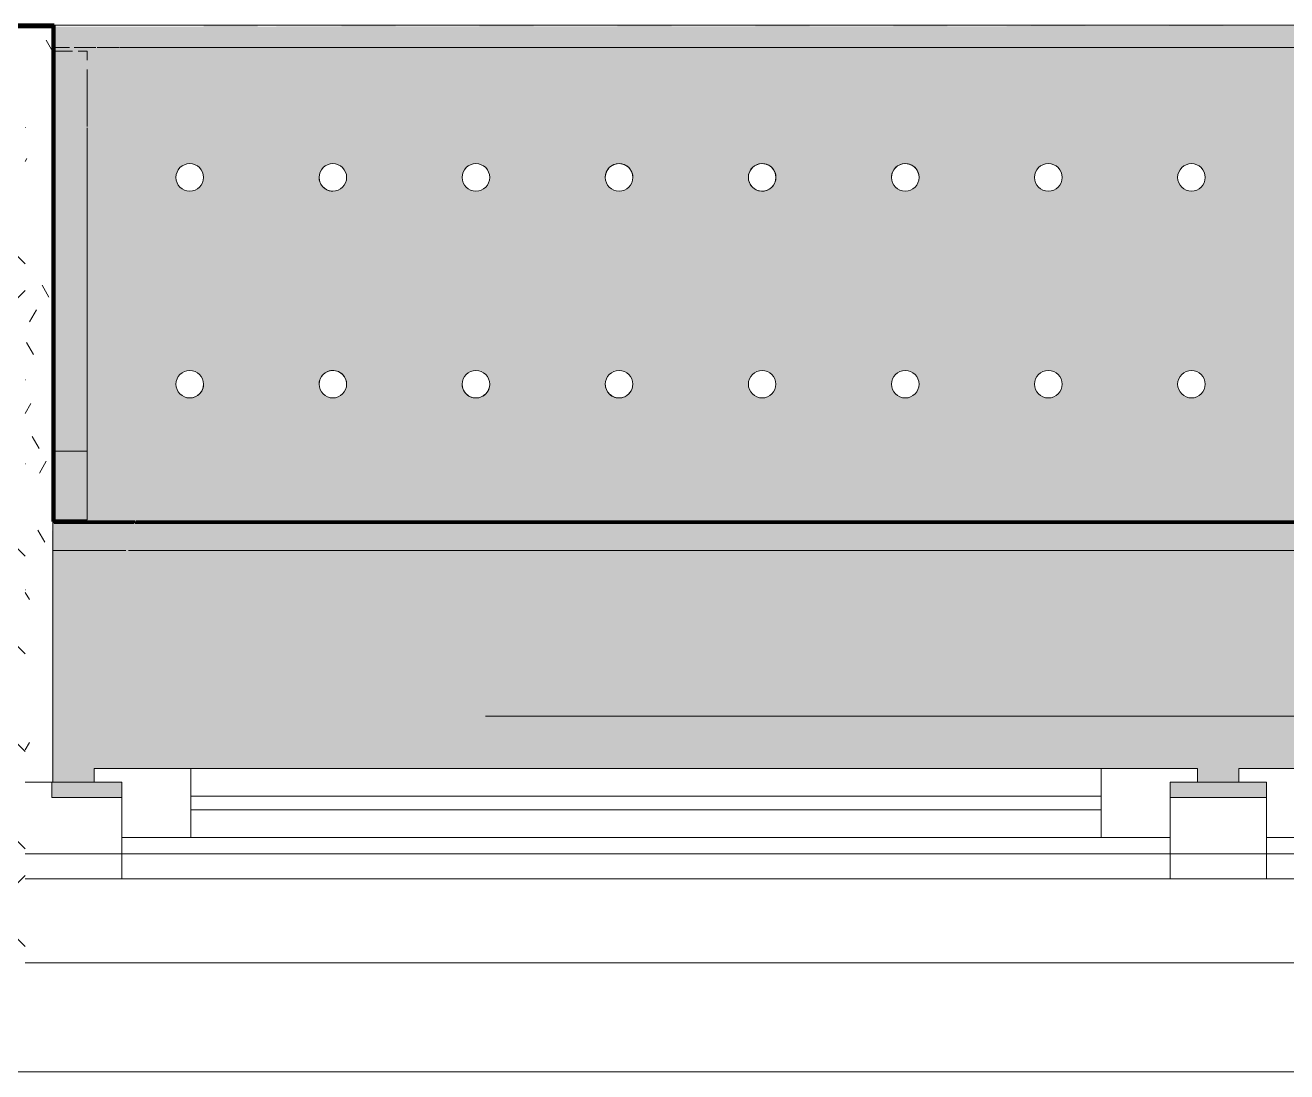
# Model space of a CAD drawing. Header units: millimetres. Extents: x 35144 to 233944, y -8553 to 29000.
# Drawn here: x 57160 to 58075, y -258 to 501 of the extents above; entities that cross this region are included whole.
import ezdxf

# ---------------------------------------------------------------- set-up
doc = ezdxf.new("R2010")
doc.units = ezdxf.units.MM
doc.linetypes.add('Осевая', pattern=[3175, 635, -476.25, 1587.5, -476.25])
for name, color, linetype, lineweight in [('A-GLAZ', 7, 'Continuous', 9), ('A-GLAZ-1', 7, 'Continuous', 13), ('A-WALL', 7, 'Continuous', 9), ('I-WALL', 7, 'Continuous', 9), ('Оси-2', 7, 'Осевая', 9)]:
    doc.layers.add(name, color=color, linetype=linetype, lineweight=lineweight)
for name, color, linetype, lineweight, true_color in [('A-WALL-1', 7, 'Continuous', 9, 0xc0c0c0), ('I-WALL-13', 7, 'Continuous', 53, 0xeaa7bf), ('I-WALL-6', 7, 'Continuous', 9, 0xc0c0c0), ('I-WALL-7', 7, 'Continuous', 9, 0xcbc7bf), ('I-WALL-8', 7, 'Continuous', 80, 0xff80c0), ('S-WALL-ANLY', 7, 'Continuous', 13, 0x008040), ('Знаки-1', 9, 'Continuous', 9, 0x808080), ('Знаки-2', 7, 'Continuous', 9, 0xc1bbaf), ('Знаки-4', 7, 'Continuous', 9, 0xaba79f), ('Знаки-5', 7, 'Continuous', 9, 0xd5cdbe), ('Знаки-6', 7, 'Continuous', 9, 0xd1cabb), ('Знаки-7', 7, 'Continuous', 9, 0xccc5b7), ('Знаки-8', 7, 'Continuous', 9, 0xd4ccbd)]:
    doc.layers.add(name, color=color, linetype=linetype, lineweight=lineweight, true_color=true_color)
doc.layers.add('Знаки-3', color=7, linetype='Continuous', lineweight=9, transparency=0.5)
pattern_1 = [(0, (0, 0), (121.92, 30.48), [10.058, -81.382, 10.058, -81.382, -487.68]), (0, (0, 0), (121.92, 30.48), [-182.88, 10.058, -172.822, 10.058, -81.382, -213.36]), (0, (0, 0), (121.92, 30.48), [-457.2, 10.058, -50.902, 10.058, -142.342]), (120, (45.72, 15.24), (-87.356454, 90.345817), [10.058, -81.382, 10.058, -81.382, -487.68]), (120, (45.72, 15.24), (-87.356454, 90.345817), [-182.88, 10.058, -172.822, 10.058, -81.382, -213.36]), (120, (45.72, 15.24), (-87.356454, 90.345817), [-457.2, 10.058, -50.902, 10.058, -142.342]), (240, (60.96, 76.2), (-34.563546, -120.825817), [10.058, -81.382, 10.058, -81.382, -487.68]), (240, (60.96, 76.2), (-34.563546, -120.825817), [-182.88, 10.058, -172.822, 10.058, -81.382, -213.36]), (240, (60.96, 76.2), (-34.563546, -120.825817), [-457.2, 10.058, -50.902, 10.058, -142.342])]

# ---------------------------------------------------------------- blocks, each defined once
blk = doc.blocks.new('120_Окно_СКБ_2Ст - 120_Окно_СКБ_2Ст 2100х2500 _мал створка справа_-V16-План отделки стен 1 этажа в осях 17-23')
at = {"layer": 'A-GLAZ'}
for p, q in [((1050, -57), (-1050, -57)), ((270, -107), (930, -107)), ((930, -117), (270, -117)), ((170, -127), (200, -127)), ((1000, -127), (1015.11, -127)), ((1015.22, -127), (1018.96, -127)), ((1019.16, -127), (1022.9, -127)), ((1023.09, -127), (1026.83, -127)), ((1027.42, -127), (1030, -127))]:
    blk.add_line(p, q, dxfattribs=at)
at = {"layer": 'A-GLAZ-1'}
for p, q in [((150, -127), (150, -57)), ((150, -57), (220, -57)), ((220, -57), (220, -127)), ((980, -127), (980, -57)), ((980, -57), (1050, -57)), ((150, -87), (-980, -87)), ((150, -127), (150, -87)), ((980, -87), (220, -87)), ((220, -87), (220, -127)), ((270, -137), (270, -87)), ((930, -137), (930, -87)), ((980, -127), (980, -87)), ((220, -127), (150, -127)), ((170, -127), (150, -127)), ((170, -137), (170, -127)), ((220, -127), (200, -127)), ((200, -127), (200, -137)), ((1050, -127), (980, -127)), ((1000, -127), (980, -127)), ((1000, -137), (1000, -127)), ((-1000, -137), (170, -137)), ((170, -137), (-1000, -137)), ((200, -137), (1000, -137)), ((1000, -137), (200, -137))]:
    blk.add_line(p, q, dxfattribs=at)
blk = doc.blocks.new('Зашивка радиатора_ с перфорацией М5 - Зашивка радиатора_ с перфорацией М5-V60-План отделки стен 1 этажа в осях 17-23')
at = {"layer": 'Знаки-3'}
h = blk.add_hatch(color=256, dxfattribs=at)
h.paths.add_polyline_path([(1699.28, 380), (1699.28, 369), (1719.28, 369), (1719.28, 359), (919.28, 359), (919.28, 369), (939.28, 369), (939.28, 380), (869.28, 380), (869.28, 369), (889.28, 369), (889.28, 359), (-280.72, 359), (-280.72, 369), (-260.72, 369), (-260.72, 380), (-310, 380), (-310, -179.94), (1749.28, -179), (1750, 380), (1719.28, 380)])
h.paths.add_polyline_path([(1650, 90.35), (1655, 89.02), (1658.66, 85.35), (1660, 80.35), (1658.66, 75.35), (1655, 71.69), (1650, 70.35), (1645, 71.69), (1641.34, 75.35), (1640, 80.35), (1641.34, 85.35), (1645, 89.02), (1647.41, 90.01)])
h.paths.add_polyline_path([(1546.25, 90.35), (1551.25, 89.02), (1554.91, 85.35), (1556.25, 80.35), (1554.91, 75.35), (1551.25, 71.69), (1546.25, 70.35), (1541.25, 71.69), (1537.59, 75.35), (1536.25, 80.35), (1537.59, 85.35), (1541.25, 89.02), (1543.66, 90.01)])
h.paths.add_polyline_path([(1338.75, 90.35), (1343.75, 89.02), (1347.41, 85.35), (1348.75, 80.35), (1347.41, 75.35), (1343.75, 71.69), (1338.75, 70.35), (1333.75, 71.69), (1330.09, 75.35), (1328.75, 80.35), (1330.09, 85.35), (1333.75, 89.02), (1336.16, 90.01)])
h.paths.add_polyline_path([(923.75, 90.35), (928.75, 89.02), (932.41, 85.35), (933.75, 80.35), (932.41, 75.35), (928.75, 71.69), (923.75, 70.35), (918.75, 71.69), (915.09, 75.35), (913.75, 80.35), (915.09, 85.35), (918.75, 89.02), (921.16, 90.01)])
h.paths.add_polyline_path([(1027.5, 90.35), (1032.5, 89.02), (1036.16, 85.35), (1037.5, 80.35), (1036.16, 75.35), (1032.5, 71.69), (1027.5, 70.35), (1022.5, 71.69), (1018.84, 75.35), (1017.5, 80.35), (1018.84, 85.35), (1022.5, 89.02), (1024.91, 90.01)])
h.paths.add_polyline_path([(1442.5, 90.35), (1447.5, 89.02), (1451.16, 85.35), (1452.5, 80.35), (1451.16, 75.35), (1447.5, 71.69), (1442.5, 70.35), (1437.5, 71.69), (1433.84, 75.35), (1432.5, 80.35), (1433.84, 85.35), (1437.5, 89.02), (1439.91, 90.01)])
h.paths.add_polyline_path([(405, 90.35), (410, 89.02), (413.66, 85.35), (415, 80.35), (413.66, 75.35), (410, 71.69), (405, 70.35), (400, 71.69), (396.34, 75.35), (395, 80.35), (396.34, 85.35), (400, 89.02), (402.41, 90.01)])
h.paths.add_polyline_path([(301.25, 90.35), (306.25, 89.02), (309.91, 85.35), (311.25, 80.35), (309.91, 75.35), (306.25, 71.69), (301.25, 70.35), (296.25, 71.69), (292.59, 75.35), (291.25, 80.35), (292.59, 85.35), (296.25, 89.02), (298.66, 90.01)])
h.paths.add_polyline_path([(1235, 90.35), (1240, 89.02), (1243.66, 85.35), (1245, 80.35), (1243.66, 75.35), (1240, 71.69), (1235, 70.35), (1230, 71.69), (1226.34, 75.35), (1225, 80.35), (1226.34, 85.35), (1230, 89.02), (1232.41, 90.01)])
h.paths.add_polyline_path([(197.5, 90.35), (202.5, 89.02), (206.16, 85.35), (207.5, 80.35), (206.16, 75.35), (202.5, 71.69), (197.5, 70.35), (192.5, 71.69), (188.84, 75.35), (187.5, 80.35), (188.84, 85.35), (192.5, 89.02), (194.91, 90.01)])
h.paths.add_polyline_path([(1131.25, 90.35), (1136.25, 89.02), (1139.91, 85.35), (1141.25, 80.35), (1139.91, 75.35), (1136.25, 71.69), (1131.25, 70.35), (1126.25, 71.69), (1122.59, 75.35), (1121.25, 80.35), (1122.59, 85.35), (1126.25, 89.02), (1128.66, 90.01)])
h.paths.add_polyline_path([(508.75, 90.35), (513.75, 89.02), (517.41, 85.35), (518.75, 80.35), (517.41, 75.35), (513.75, 71.69), (508.75, 70.35), (503.75, 71.69), (500.09, 75.35), (498.75, 80.35), (500.09, 85.35), (503.75, 89.02), (506.16, 90.01)])
h.paths.add_polyline_path([(820, 90.35), (825, 89.02), (828.66, 85.35), (830, 80.35), (828.66, 75.35), (825, 71.69), (820, 70.35), (815, 71.69), (811.34, 75.35), (810, 80.35), (811.34, 85.35), (815, 89.02), (817.41, 90.01)])
h.paths.add_polyline_path([(612.5, 90.35), (617.5, 89.02), (621.16, 85.35), (622.5, 80.35), (621.16, 75.35), (617.5, 71.69), (612.5, 70.35), (607.5, 71.69), (603.84, 75.35), (602.5, 80.35), (603.84, 85.35), (607.5, 89.02), (609.91, 90.01)])
h.paths.add_polyline_path([(716.25, 90.35), (721.25, 89.02), (724.91, 85.35), (726.25, 80.35), (724.91, 75.35), (721.25, 71.69), (716.25, 70.35), (711.25, 71.69), (707.59, 75.35), (706.25, 80.35), (707.59, 85.35), (711.25, 89.02), (713.66, 90.01)])
h.paths.add_polyline_path([(93.75, 90.35), (98.75, 89.02), (102.41, 85.35), (103.75, 80.35), (102.41, 75.35), (98.75, 71.69), (93.75, 70.35), (88.75, 71.69), (85.09, 75.35), (83.75, 80.35), (85.09, 85.35), (88.75, 89.02), (91.16, 90.01)])
h.paths.add_polyline_path([(-217.5, 90.35), (-212.5, 89.02), (-208.84, 85.35), (-207.5, 80.35), (-208.84, 75.35), (-212.5, 71.69), (-217.5, 70.35), (-222.5, 71.69), (-226.16, 75.35), (-227.5, 80.35), (-226.16, 85.35), (-222.5, 89.02), (-220.09, 90.01)])
h.paths.add_polyline_path([(-113.75, 90.35), (-108.75, 89.02), (-105.09, 85.35), (-103.75, 80.35), (-105.09, 75.35), (-108.75, 71.69), (-113.75, 70.35), (-118.75, 71.69), (-122.41, 75.35), (-123.75, 80.35), (-122.41, 85.35), (-118.75, 89.02), (-116.34, 90.01)])
h.paths.add_polyline_path([(-10, 90.35), (-5, 89.02), (-1.34, 85.35), (0, 80.35), (-1.34, 75.35), (-5, 71.69), (-10, 70.35), (-15, 71.69), (-18.66, 75.35), (-20, 80.35), (-18.66, 85.35), (-15, 89.02), (-12.59, 90.01)])
h.paths.add_polyline_path([(1546.25, -59.65), (1551.25, -60.98), (1554.91, -64.65), (1556.25, -69.65), (1554.91, -74.65), (1551.25, -78.31), (1546.25, -79.65), (1541.25, -78.31), (1537.59, -74.65), (1536.25, -69.65), (1537.59, -64.65), (1541.25, -60.98), (1543.66, -59.99)])
h.paths.add_polyline_path([(1650, -59.65), (1655, -60.98), (1658.66, -64.65), (1660, -69.65), (1658.66, -74.65), (1655, -78.31), (1650, -79.65), (1645, -78.31), (1641.34, -74.65), (1640, -69.65), (1641.34, -64.65), (1645, -60.98), (1647.41, -59.99)])
h.paths.add_polyline_path([(1442.5, -59.65), (1447.5, -60.98), (1451.16, -64.65), (1452.5, -69.65), (1451.16, -74.65), (1447.5, -78.31), (1442.5, -79.65), (1437.5, -78.31), (1433.84, -74.65), (1432.5, -69.65), (1433.84, -64.65), (1437.5, -60.98), (1439.91, -59.99)])
h.paths.add_polyline_path([(923.75, -59.65), (928.75, -60.98), (932.41, -64.65), (933.75, -69.65), (932.41, -74.65), (928.75, -78.31), (923.75, -79.65), (918.75, -78.31), (915.09, -74.65), (913.75, -69.65), (915.09, -64.65), (918.75, -60.98), (921.16, -59.99)])
h.paths.add_polyline_path([(1235, -59.65), (1240, -60.98), (1243.66, -64.65), (1245, -69.65), (1243.66, -74.65), (1240, -78.31), (1235, -79.65), (1230, -78.31), (1226.34, -74.65), (1225, -69.65), (1226.34, -64.65), (1230, -60.98), (1232.41, -59.99)])
h.paths.add_polyline_path([(1131.25, -59.65), (1136.25, -60.98), (1139.91, -64.65), (1141.25, -69.65), (1139.91, -74.65), (1136.25, -78.31), (1131.25, -79.65), (1126.25, -78.31), (1122.59, -74.65), (1121.25, -69.65), (1122.59, -64.65), (1126.25, -60.98), (1128.66, -59.99)])
h.paths.add_polyline_path([(820, -59.65), (825, -60.98), (828.66, -64.65), (830, -69.65), (828.66, -74.65), (825, -78.31), (820, -79.65), (815, -78.31), (811.34, -74.65), (810, -69.65), (811.34, -64.65), (815, -60.98), (817.41, -59.99)])
h.paths.add_polyline_path([(612.5, -59.65), (617.5, -60.98), (621.16, -64.65), (622.5, -69.65), (621.16, -74.65), (617.5, -78.31), (612.5, -79.65), (607.5, -78.31), (603.84, -74.65), (602.5, -69.65), (603.84, -64.65), (607.5, -60.98), (609.91, -59.99)])
h.paths.add_polyline_path([(197.5, -59.65), (202.5, -60.98), (206.16, -64.65), (207.5, -69.65), (206.16, -74.65), (202.5, -78.31), (197.5, -79.65), (192.5, -78.31), (188.84, -74.65), (187.5, -69.65), (188.84, -64.65), (192.5, -60.98), (194.91, -59.99)])
h.paths.add_polyline_path([(508.75, -59.65), (513.75, -60.98), (517.41, -64.65), (518.75, -69.65), (517.41, -74.65), (513.75, -78.31), (508.75, -79.65), (503.75, -78.31), (500.09, -74.65), (498.75, -69.65), (500.09, -64.65), (503.75, -60.98), (506.16, -59.99)])
h.paths.add_polyline_path([(301.25, -59.65), (306.25, -60.98), (309.91, -64.65), (311.25, -69.65), (309.91, -74.65), (306.25, -78.31), (301.25, -79.65), (296.25, -78.31), (292.59, -74.65), (291.25, -69.65), (292.59, -64.65), (296.25, -60.98), (298.66, -59.99)])
h.paths.add_polyline_path([(716.25, -59.65), (721.25, -60.98), (724.91, -64.65), (726.25, -69.65), (724.91, -74.65), (721.25, -78.31), (716.25, -79.65), (711.25, -78.31), (707.59, -74.65), (706.25, -69.65), (707.59, -64.65), (711.25, -60.98), (713.66, -59.99)])
h.paths.add_polyline_path([(405, -59.65), (410, -60.98), (413.66, -64.65), (415, -69.65), (413.66, -74.65), (410, -78.31), (405, -79.65), (400, -78.31), (396.34, -74.65), (395, -69.65), (396.34, -64.65), (400, -60.98), (402.41, -59.99)])
h.paths.add_polyline_path([(93.75, -59.65), (98.75, -60.98), (102.41, -64.65), (103.75, -69.65), (102.41, -74.65), (98.75, -78.31), (93.75, -79.65), (88.75, -78.31), (85.09, -74.65), (83.75, -69.65), (85.09, -64.65), (88.75, -60.98), (91.16, -59.99)])
h.paths.add_polyline_path([(1338.75, -59.65), (1343.75, -60.98), (1347.41, -64.65), (1348.75, -69.65), (1347.41, -74.65), (1343.75, -78.31), (1338.75, -79.65), (1333.75, -78.31), (1330.09, -74.65), (1328.75, -69.65), (1330.09, -64.65), (1333.75, -60.98), (1336.16, -59.99)])
h.paths.add_polyline_path([(1027.5, -59.65), (1032.5, -60.98), (1036.16, -64.65), (1037.5, -69.65), (1036.16, -74.65), (1032.5, -78.31), (1027.5, -79.65), (1022.5, -78.31), (1018.84, -74.65), (1017.5, -69.65), (1018.84, -64.65), (1022.5, -60.98), (1024.91, -59.99)])
h.paths.add_polyline_path([(-217.5, -59.65), (-212.5, -60.98), (-208.84, -64.65), (-207.5, -69.65), (-208.84, -74.65), (-212.5, -78.31), (-217.5, -79.65), (-222.5, -78.31), (-226.16, -74.65), (-227.5, -69.65), (-226.16, -64.65), (-222.5, -60.98), (-220.09, -59.99)])
h.paths.add_polyline_path([(-10, -59.65), (-5, -60.98), (-1.34, -64.65), (0, -69.65), (-1.34, -74.65), (-5, -78.31), (-10, -79.65), (-15, -78.31), (-18.66, -74.65), (-20, -69.65), (-18.66, -64.65), (-15, -60.98), (-12.59, -59.99)])
h.paths.add_polyline_path([(-113.75, -59.65), (-108.75, -60.98), (-105.09, -64.65), (-103.75, -69.65), (-105.09, -74.65), (-108.75, -78.31), (-113.75, -79.65), (-118.75, -78.31), (-122.41, -74.65), (-123.75, -69.65), (-122.41, -64.65), (-118.75, -60.98), (-116.34, -59.99)])
for points in [[(1735.6, -163.94), (-310, -163.94), (-310, -179.94), (1749.28, -179), (1749.28, -163.94), (1736.12, -163.94)], [(923.75, -163.94), (900, -163.94), (900.68, -179.94), (940, -179.94), (939.32, -163.94), (925.18, -163.94)], [(922.59, -163.94), (900, -163.94), (900.68, -179.94), (940, -179.94), (939.32, -163.94), (923.75, -163.94)], [(929.66, -163.94), (910, -163.94), (910.34, -179.94), (930, -179.94), (930, -163.94)], [(927.07, -163.94), (910, -163.94), (910.34, -179.94), (930, -179.94), (929.66, -163.94), (928.66, -163.94)], [(1000.68, -163.94), (1000, -163.94), (1000.68, -179.94), (1040, -179.94), (1039.32, -163.94), (1002.68, -163.94)], [(1025, -163.94), (1000, -163.94), (1000.68, -179.94), (1040, -179.94), (1039.32, -163.94), (1025.18, -163.94)], [(1010.34, -163.94), (1010, -163.94), (1010.34, -179.94), (1030, -179.94), (1029.66, -163.94), (1011.34, -163.94)], [(1027.07, -163.94), (1010, -163.94), (1010.34, -179.94), (1030, -179.94), (1029.66, -163.94), (1027.5, -163.94)], [(1100, -163.94), (1100.68, -179.94), (1140, -179.94), (1139.32, -163.94), (1100.68, -163.94)], [(1100, -163.94), (1100.68, -179.94), (1140, -179.94), (1139.32, -163.94), (1100.68, -163.94)], [(1110.34, -163.94), (1110, -163.94), (1110.34, -179.94), (1130, -179.94), (1129.66, -163.94), (1111.34, -163.94)], [(1112.93, -163.94), (1110, -163.94), (1110.34, -179.94), (1130, -179.94), (1129.66, -163.94), (1114.82, -163.94)], [(1234.14, -163.94), (1200, -163.94), (1200.68, -179.94), (1240, -179.94), (1239.32, -163.94), (1235, -163.94)], [(1200, -163.94), (1200.68, -179.94), (1240, -179.94), (1239.32, -163.94), (1200.68, -163.94)], [(1230, -163.94), (1210, -163.94), (1210.34, -179.94), (1230, -179.94)], [(1230, -163.94), (1210, -163.94), (1210.34, -179.94), (1230, -179.94)], [(1315, -163.94), (1300, -163.94), (1300.68, -179.94), (1340, -179.94), (1339.32, -163.94), (1317.41, -163.94)], [(1325, -163.94), (1300, -163.94), (1300.68, -179.94), (1340, -179.94), (1339.32, -163.94), (1325.18, -163.94)], [(1310.34, -163.94), (1310, -163.94), (1310.34, -179.94), (1330, -179.94), (1329.66, -163.94), (1311.34, -163.94)], [(1320, -163.94), (1310, -163.94), (1310.34, -179.94), (1330, -179.94), (1329.66, -163.94), (1322.59, -163.94)], [(1405.86, -163.94), (1400, -163.94), (1400.68, -179.94), (1440, -179.94), (1439.32, -163.94), (1410, -163.94)], [(1410.34, -163.94), (1400, -163.94), (1400.68, -179.94), (1440, -179.94), (1439.32, -163.94), (1411.34, -163.94)], [(1427.07, -163.94), (1410, -163.94), (1410.34, -179.94), (1430, -179.94), (1429.66, -163.94), (1428.66, -163.94)], [(1430, -163.94), (1410, -163.94), (1410.34, -179.94), (1430, -179.94)], [(1534.14, -163.94), (1500, -163.94), (1500.68, -179.94), (1540, -179.94), (1539.32, -163.94), (1537.32, -163.94)], [(1500, -163.94), (1500.68, -179.94), (1540, -179.94), (1539.32, -163.94), (1500.68, -163.94)], [(1527.07, -163.94), (1510, -163.94), (1510.34, -179.94), (1530, -179.94), (1529.66, -163.94), (1528.66, -163.94)], [(1527.07, -163.94), (1510, -163.94), (1510.34, -179.94), (1530, -179.94), (1529.66, -163.94), (1528.66, -163.94)], [(1610, -163.94), (1600, -163.94), (1600.68, -179.94), (1640, -179.94), (1639.32, -163.94), (1610.34, -163.94)], [(1625, -163.94), (1600, -163.94), (1600.68, -179.94), (1640, -179.94), (1639.32, -163.94), (1625.18, -163.94)], [(1618.18, -163.94), (1610, -164.84), (1610.34, -179.94), (1630, -179.94), (1629.66, -163.94), (1620, -163.94)], [(1618.18, -163.94), (1610, -164.84), (1610.34, -179.94), (1630, -179.94), (1629.66, -163.94), (1620, -163.94)]]:
    blk.add_hatch(color=256, dxfattribs=at).paths.add_polyline_path(points)
at = {"layer": 'Знаки-1'}
for p, q in [((939.28, 380), (869.28, 380)), ((1750, 380), (1699.28, 380)), ((1750, 369), (1750, 380)), ((-310, -179.94), (1750, -179.94))]:
    blk.add_line(p, q, dxfattribs=at)
for centre, start, end in [((923.75, 80.35), 0, 180), ((1027.5, 80.35), 0, 180), ((1131.25, 80.35), 0, 180), ((1235, 80.35), 0, 180), ((1338.75, 80.35), 0, 180), ((1442.5, 80.35), 0, 180), ((1546.25, 80.35), 0, 180), ((1650, 80.35), 0, 180), ((923.75, 80.35), 180, 360), ((1027.5, 80.35), 180, 0), ((1131.25, 80.35), 180, 360), ((1235, 80.35), 180, 0), ((1338.75, 80.35), 180, 0), ((1442.5, 80.35), 180, 360), ((1546.25, 80.35), 180, 0), ((1650, 80.35), 180, 360), ((923.75, -69.65), 0, 180), ((1027.5, -69.65), 0, 180), ((1131.25, -69.65), 0, 180), ((1235, -69.65), 0, 180), ((1338.75, -69.65), 0, 180), ((1442.5, -69.65), 0, 180), ((1546.25, -69.65), 0, 180), ((1650, -69.65), 0, 180), ((923.75, -69.65), 180, 0), ((1027.5, -69.65), 180, 0), ((1131.25, -69.65), 180, 0), ((1235, -69.65), 180, 0), ((1338.75, -69.65), 180, 0), ((1442.5, -69.65), 180, 0), ((1546.25, -69.65), 180, 0), ((1650, -69.65), 180, 0)]:
    blk.add_arc(centre, 10, start, end, dxfattribs=at)
at = {"layer": 'Знаки-2'}
for p, q in [((900, -163.94), (840, -163.94)), ((900, -163.94), (940, -163.94)), ((940, -163.94), (900, -163.94)), ((1000, -163.94), (940, -163.94)), ((1000, -163.94), (1010, -163.94)), ((1010, -163.94), (1000, -163.94)), ((1010, -163.94), (1030, -163.94)), ((1030, -163.94), (1010, -163.94)), ((1030, -163.94), (1040, -163.94)), ((1040, -163.94), (1030, -163.94)), ((1100, -163.94), (1040, -163.94)), ((1100, -163.94), (1140, -163.94)), ((1140, -163.94), (1100, -163.94)), ((1200, -163.94), (1140, -163.94)), ((1200, -163.94), (1240, -163.94)), ((1240, -163.94), (1200, -163.94)), ((1300, -163.94), (1240, -163.94)), ((1300, -163.94), (1310, -163.94)), ((1310, -163.94), (1300, -163.94)), ((1310, -163.94), (1330, -163.94)), ((1330, -163.94), (1310, -163.94)), ((1330, -163.94), (1340, -163.94)), ((1340, -163.94), (1330, -163.94)), ((1400, -163.94), (1340, -163.94)), ((1400, -163.94), (1440, -163.94)), ((1440, -163.94), (1400, -163.94)), ((1500, -163.94), (1440, -163.94)), ((1500, -163.94), (1540, -163.94)), ((1540, -163.94), (1500, -163.94)), ((1600, -163.94), (1540, -163.94)), ((1600, -163.94), (1600.68, -163.94)), ((1600.68, -163.94), (1600, -163.94)), ((1602.68, -163.94), (1610, -163.94)), ((1610, -163.94), (1602.68, -163.94)), ((1610, -163.94), (1617.41, -163.94)), ((1617.41, -163.94), (1610, -163.94)), ((1618.17, -163.94), (1630, -163.94)), ((1630, -163.94), (1618.17, -163.94)), ((1630, -163.94), (1634.14, -163.94)), ((1634.14, -163.94), (1630, -163.94)), ((1634.82, -163.94), (1640, -163.94)), ((1640, -163.94), (1634.82, -163.94)), ((1700.94, -163.94), (1640, -163.94)), ((1717.19, -163.94), (1701.52, -163.94)), ((1733.69, -163.94), (1718.02, -163.94)), ((1744.39, -163.94), (1737.19, -163.94)), ((1749.28, -163.94), (1744.47, -163.94)), ((840, -179.94), (900, -179.94)), ((900, -179.94), (940, -179.94)), ((940, -179.94), (900, -179.94)), ((940, -179.94), (1000, -179.94)), ((1000, -179.94), (1010, -179.94)), ((1010, -179.94), (1000, -179.94)), ((1010, -179.94), (1030, -179.94)), ((1012.93, -179.94), (1010, -179.94)), ((1022.59, -179.94), (1012.93, -179.94)), ((1030, -179.94), (1022.59, -179.94)), ((1030, -179.94), (1040, -179.94)), ((1040, -179.94), (1030, -179.94)), ((1040, -179.94), (1100, -179.94)), ((1100, -179.94), (1100.68, -179.94)), ((1140, -179.94), (1100, -179.94)), ((1100.68, -179.94), (1140, -179.94)), ((1140, -179.94), (1200, -179.94)), ((1200, -179.94), (1240, -179.94)), ((1240, -179.94), (1200, -179.94)), ((1240, -179.94), (1300, -179.94)), ((1300, -179.94), (1310, -179.94)), ((1310, -179.94), (1300, -179.94)), ((1310, -179.94), (1330, -179.94)), ((1330, -179.94), (1310, -179.94)), ((1330, -179.94), (1340, -179.94)), ((1340, -179.94), (1330, -179.94)), ((1340, -179.94), (1400, -179.94)), ((1400, -179.94), (1440, -179.94)), ((1440, -179.94), (1400, -179.94)), ((1440, -179.94), (1500, -179.94)), ((1500, -179.94), (1534.14, -179.94)), ((1540, -179.94), (1500, -179.94)), ((1534.14, -179.94), (1540, -179.94)), ((1540, -179.94), (1600, -179.94)), ((1600, -179.94), (1610, -179.94)), ((1610, -179.94), (1600, -179.94)), ((1610, -179.94), (1630, -179.94)), ((1630, -179.94), (1610, -179.94)), ((1630, -179.94), (1640, -179.94)), ((1640, -179.94), (1630, -179.94)), ((1640, -179.94), (1750, -179.94))]:
    blk.add_line(p, q, dxfattribs=at)
at = {"layer": 'Знаки-4'}
for p, q in [((869.28, 380), (939.28, 380)), ((1699.28, 380), (1750, 380)), ((1750, 380), (1750, 369)), ((-262.14, -163.94), (1700.94, -163.94)), ((1701.52, -163.94), (1717.19, -163.94)), ((1718.02, -163.94), (1733.69, -163.94)), ((1737.19, -163.94), (1744.39, -163.94)), ((1744.47, -163.94), (1749.28, -163.94)), ((1750, -179.94), (-310, -179.94)), ((1750, -179.94), (-310, -179.94))]:
    blk.add_line(p, q, dxfattribs=at)
for centre, start, end in [((923.75, 80.35), 0, 180), ((1027.5, 80.35), 0, 180), ((1131.25, 80.35), 0, 180), ((1235, 80.35), 0, 180), ((1338.75, 80.35), 105, 180), ((1338.75, 80.35), 0, 105), ((1442.5, 80.35), 165, 180), ((1442.5, 80.35), 105, 165), ((1442.5, 80.35), 0, 105), ((1546.25, 80.35), 0, 180), ((1650, 80.35), 150, 180), ((1650, 80.35), 105, 150), ((1650, 80.35), 90, 105), ((1650, 80.35), 0, 90), ((923.75, 80.35), 180, 360), ((1027.5, 80.35), 180, 360), ((1131.25, 80.35), 180, 360), ((1235, 80.35), 180, 0), ((1338.75, 80.35), 180, 360), ((1442.5, 80.35), 180, 360), ((1546.25, 80.35), 180, 285), ((1546.25, 80.35), 285, 360), ((1650, 80.35), 180, 360), ((923.75, -69.65), 0, 180), ((1027.5, -69.65), 0, 180), ((1131.25, -69.65), 0, 180), ((1235, -69.65), 75, 165), ((1235, -69.65), 60, 75), ((1235, -69.65), 45, 60), ((1235, -69.65), 15, 45), ((1338.75, -69.65), 0, 180), ((1442.5, -69.65), 0, 180), ((1546.25, -69.65), 90, 180), ((1546.25, -69.65), 75, 90), ((1546.25, -69.65), 30, 75), ((1650, -69.65), 0, 180), ((923.75, -69.65), 180, 360), ((1027.5, -69.65), 180, 360), ((1131.25, -69.65), 180, 345), ((1131.25, -69.65), 345, 360), ((1235, -69.65), 165, 180), ((1235, -69.65), 180, 345), ((1235, -69.65), 0, 15), ((1235, -69.65), 345, 360), ((1338.75, -69.65), 180, 300), ((1338.75, -69.65), 300, 360), ((1442.5, -69.65), 180, 360), ((1546.25, -69.65), 180, 360), ((1546.25, -69.65), 15, 30), ((1546.25, -69.65), 0, 15), ((1650, -69.65), 180, 270), ((1650, -69.65), 270, 360)]:
    blk.add_arc(centre, 10, start, end, dxfattribs=at)
at = {"layer": 'Знаки-5'}
for p, q in [((914.82, -163.94), (911.34, -163.94)), ((925, -163.94), (915, -163.94)), ((928.66, -163.94), (925.18, -163.94)), ((1014.82, -163.94), (1011.34, -163.94)), ((1025, -163.94), (1015, -163.94)), ((1028.66, -163.94), (1025.18, -163.94)), ((1114.82, -163.94), (1111.34, -163.94)), ((1125, -163.94), (1115, -163.94)), ((1128.66, -163.94), (1125.18, -163.94)), ((1214.82, -163.94), (1211.34, -163.94)), ((1225, -163.94), (1215, -163.94)), ((1228.66, -163.94), (1225.18, -163.94)), ((1314.82, -163.94), (1311.34, -163.94)), ((1325, -163.94), (1315, -163.94)), ((1328.66, -163.94), (1325.18, -163.94)), ((1414.82, -163.94), (1411.34, -163.94)), ((1425, -163.94), (1415, -163.94)), ((1428.66, -163.94), (1425.18, -163.94)), ((1514.82, -163.94), (1511.34, -163.94)), ((1525, -163.94), (1515, -163.94)), ((1528.66, -163.94), (1525.18, -163.94)), ((1614.82, -163.94), (1611.34, -163.94)), ((1617.41, -163.94), (1615, -163.94)), ((1625, -163.94), (1618.18, -163.94)), ((1628.66, -163.94), (1625.18, -163.94)), ((911.34, -179.94), (914.82, -179.94)), ((915, -179.94), (925, -179.94)), ((925.18, -179.94), (928.66, -179.94)), ((1011.34, -179.94), (1014.82, -179.94)), ((1015, -179.94), (1025, -179.94)), ((1025.18, -179.94), (1028.66, -179.94)), ((1111.34, -179.94), (1114.82, -179.94)), ((1115, -179.94), (1125, -179.94)), ((1125.18, -179.94), (1128.66, -179.94)), ((1211.34, -179.94), (1214.82, -179.94)), ((1215, -179.94), (1225, -179.94)), ((1225.18, -179.94), (1228.66, -179.94)), ((1311.34, -179.94), (1314.82, -179.94)), ((1315, -179.94), (1325, -179.94)), ((1325.18, -179.94), (1328.66, -179.94)), ((1411.34, -179.94), (1414.82, -179.94)), ((1415, -179.94), (1425, -179.94)), ((1425.18, -179.94), (1428.66, -179.94)), ((1511.34, -179.94), (1514.82, -179.94)), ((1515, -179.94), (1525, -179.94)), ((1525.18, -179.94), (1528.66, -179.94)), ((1611.34, -179.94), (1614.82, -179.94)), ((1615, -179.94), (1625, -179.94)), ((1625.18, -179.94), (1628.66, -179.94))]:
    blk.add_line(p, q, dxfattribs=at)
at = {"layer": 'Знаки-6'}
for p, q in [((910, -163.94), (900.68, -163.94)), ((911.28, -163.94), (914.82, -163.94)), ((914.82, -163.94), (911.28, -163.94)), ((915, -163.94), (925, -163.94)), ((920, -163.94), (915, -163.94)), ((925, -163.94), (920, -163.94)), ((925.18, -163.94), (928.72, -163.94)), ((928.72, -163.94), (925.18, -163.94)), ((939.32, -163.94), (930, -163.94)), ((1010, -163.94), (1000.68, -163.94)), ((1010, -163.94), (1014.81, -163.94)), ((1011.34, -163.94), (1010, -163.94)), ((1014.81, -163.94), (1011.34, -163.94)), ((1015, -163.94), (1025, -163.94)), ((1020, -163.94), (1015, -163.94)), ((1025, -163.94), (1020, -163.94)), ((1025.19, -163.94), (1030, -163.94)), ((1030, -163.94), (1025.19, -163.94)), ((1039.32, -163.94), (1030, -163.94)), ((1110, -163.94), (1100.68, -163.94)), ((1110, -163.94), (1114.81, -163.94)), ((1111.34, -163.94), (1110, -163.94)), ((1114.81, -163.94), (1111.34, -163.94)), ((1115, -163.94), (1120, -163.94)), ((1117.41, -163.94), (1115, -163.94)), ((1120, -163.94), (1117.41, -163.94)), ((1120, -163.94), (1125, -163.94)), ((1125, -163.94), (1120, -163.94)), ((1125.19, -163.94), (1128.66, -163.94)), ((1128.66, -163.94), (1125.19, -163.94)), ((1128.66, -163.94), (1130, -163.94)), ((1130, -163.94), (1128.66, -163.94)), ((1139.32, -163.94), (1130, -163.94)), ((1210, -163.94), (1200.68, -163.94)), ((1211.28, -163.94), (1214.82, -163.94)), ((1214.82, -163.94), (1211.28, -163.94)), ((1215, -163.94), (1225, -163.94)), ((1225, -163.94), (1215, -163.94)), ((1225.18, -163.94), (1228.72, -163.94)), ((1228.72, -163.94), (1225.18, -163.94)), ((1239.32, -163.94), (1230, -163.94)), ((1310, -163.94), (1300.68, -163.94)), ((1310, -163.94), (1314.81, -163.94)), ((1314.81, -163.94), (1310, -163.94)), ((1315, -163.94), (1325, -163.94)), ((1325, -163.94), (1315, -163.94)), ((1325.19, -163.94), (1330, -163.94)), ((1330, -163.94), (1325.19, -163.94)), ((1339.32, -163.94), (1330, -163.94)), ((1410, -163.94), (1400.68, -163.94)), ((1410, -163.94), (1414.81, -163.94)), ((1414.81, -163.94), (1410, -163.94)), ((1415, -163.94), (1425, -163.94)), ((1425, -163.94), (1415, -163.94)), ((1425.19, -163.94), (1430, -163.94)), ((1430, -163.94), (1425.19, -163.94)), ((1439.32, -163.94), (1430, -163.94)), ((1510, -163.94), (1500.68, -163.94)), ((1511.28, -163.94), (1514.82, -163.94)), ((1514.82, -163.94), (1511.28, -163.94)), ((1515, -163.94), (1520, -163.94)), ((1525, -163.94), (1515, -163.94)), ((1520, -163.94), (1525, -163.94)), ((1525.18, -163.94), (1528.72, -163.94)), ((1528.72, -163.94), (1525.18, -163.94)), ((1539.32, -163.94), (1530, -163.94)), ((1610, -163.94), (1602.68, -163.94)), ((1610, -163.94), (1610.34, -163.94)), ((1612.93, -163.94), (1610, -163.94)), ((1610.34, -163.94), (1614.81, -163.94)), ((1614.81, -163.94), (1612.93, -163.94)), ((1615, -163.94), (1617.41, -163.94)), ((1617.41, -163.94), (1615, -163.94)), ((1618.17, -163.94), (1625, -163.94)), ((1625, -163.94), (1618.17, -163.94)), ((1625.19, -163.94), (1627.07, -163.94)), ((1629.66, -163.94), (1625.19, -163.94)), ((1627.07, -163.94), (1630, -163.94)), ((1630, -163.94), (1629.66, -163.94)), ((1634.14, -163.94), (1630, -163.94)), ((1639.32, -163.94), (1634.73, -163.94)), ((900.68, -179.94), (910, -179.94)), ((911.28, -179.94), (914.82, -179.94)), ((914.82, -179.94), (911.28, -179.94)), ((915, -179.94), (925, -179.94)), ((925, -179.94), (915, -179.94)), ((925.18, -179.94), (928.72, -179.94)), ((928.72, -179.94), (925.18, -179.94)), ((930, -179.94), (939.32, -179.94)), ((1000.68, -179.94), (1010, -179.94)), ((1010, -179.94), (1014.81, -179.94)), ((1014.81, -179.94), (1010, -179.94)), ((1015, -179.94), (1025, -179.94)), ((1025, -179.94), (1015, -179.94)), ((1025.19, -179.94), (1030, -179.94)), ((1030, -179.94), (1025.19, -179.94)), ((1030, -179.94), (1039.32, -179.94)), ((1100.68, -179.94), (1110, -179.94)), ((1110, -179.94), (1114.81, -179.94)), ((1114.81, -179.94), (1110, -179.94)), ((1115, -179.94), (1125, -179.94)), ((1125, -179.94), (1115, -179.94)), ((1125.19, -179.94), (1130, -179.94)), ((1130, -179.94), (1125.19, -179.94)), ((1130, -179.94), (1139.32, -179.94)), ((1200.68, -179.94), (1210, -179.94)), ((1211.28, -179.94), (1214.82, -179.94)), ((1214.82, -179.94), (1211.28, -179.94)), ((1215, -179.94), (1225, -179.94)), ((1225, -179.94), (1215, -179.94)), ((1225.18, -179.94), (1228.72, -179.94)), ((1228.72, -179.94), (1225.18, -179.94)), ((1230, -179.94), (1239.32, -179.94)), ((1300.68, -179.94), (1310, -179.94)), ((1310, -179.94), (1314.81, -179.94)), ((1314.81, -179.94), (1310, -179.94)), ((1315, -179.94), (1325, -179.94)), ((1317.41, -179.94), (1315, -179.94)), ((1325, -179.94), (1317.41, -179.94)), ((1325.19, -179.94), (1330, -179.94)), ((1330, -179.94), (1325.19, -179.94)), ((1330, -179.94), (1339.32, -179.94)), ((1400.68, -179.94), (1410, -179.94)), ((1410, -179.94), (1414.81, -179.94)), ((1411.34, -179.94), (1410, -179.94)), ((1414.81, -179.94), (1411.34, -179.94)), ((1415, -179.94), (1425, -179.94)), ((1425, -179.94), (1415, -179.94)), ((1425.19, -179.94), (1430, -179.94)), ((1428.66, -179.94), (1425.19, -179.94)), ((1430, -179.94), (1428.66, -179.94)), ((1430, -179.94), (1439.32, -179.94)), ((1500.68, -179.94), (1510, -179.94)), ((1511.28, -179.94), (1514.82, -179.94)), ((1514.82, -179.94), (1511.28, -179.94)), ((1515, -179.94), (1525, -179.94)), ((1525, -179.94), (1515, -179.94)), ((1525.18, -179.94), (1528.72, -179.94)), ((1528.72, -179.94), (1525.18, -179.94)), ((1530, -179.94), (1539.32, -179.94)), ((1600.68, -179.94), (1610, -179.94)), ((1610, -179.94), (1614.81, -179.94)), ((1612.93, -179.94), (1610, -179.94)), ((1614.81, -179.94), (1612.93, -179.94)), ((1615, -179.94), (1625, -179.94)), ((1625, -179.94), (1615, -179.94)), ((1625.19, -179.94), (1630, -179.94)), ((1630, -179.94), (1625.19, -179.94)), ((1630, -179.94), (1639.32, -179.94))]:
    blk.add_line(p, q, dxfattribs=at)
at = {"layer": 'Знаки-7'}
for p, q in [((900, -163.94), (910, -163.94)), ((910, -163.94), (900, -163.94)), ((910, -163.94), (914.81, -163.94)), ((914.81, -163.94), (910, -163.94)), ((915, -163.94), (925, -163.94)), ((925, -163.94), (915, -163.94)), ((925.19, -163.94), (930, -163.94)), ((930, -163.94), (925.19, -163.94)), ((930, -163.94), (940, -163.94)), ((940, -163.94), (930, -163.94)), ((1000, -163.94), (1010, -163.94)), ((1010, -163.94), (1000, -163.94)), ((1011.28, -163.94), (1014.82, -163.94)), ((1014.82, -163.94), (1011.28, -163.94)), ((1015, -163.94), (1025, -163.94)), ((1025, -163.94), (1015, -163.94)), ((1025.18, -163.94), (1028.72, -163.94)), ((1028.72, -163.94), (1025.18, -163.94)), ((1030, -163.94), (1040, -163.94)), ((1040, -163.94), (1030, -163.94)), ((1100, -163.94), (1110, -163.94)), ((1110, -163.94), (1100, -163.94)), ((1110, -163.94), (1114.81, -163.94)), ((1114.81, -163.94), (1110, -163.94)), ((1115, -163.94), (1125, -163.94)), ((1125, -163.94), (1115, -163.94)), ((1125.19, -163.94), (1130, -163.94)), ((1130, -163.94), (1125.19, -163.94)), ((1130, -163.94), (1140, -163.94)), ((1140, -163.94), (1130, -163.94)), ((1200, -163.94), (1210, -163.94)), ((1210, -163.94), (1200, -163.94)), ((1210, -163.94), (1214.81, -163.94)), ((1214.81, -163.94), (1210, -163.94)), ((1215, -163.94), (1225, -163.94)), ((1225, -163.94), (1215, -163.94)), ((1225.19, -163.94), (1230, -163.94)), ((1230, -163.94), (1225.19, -163.94)), ((1230, -163.94), (1240, -163.94)), ((1240, -163.94), (1230, -163.94)), ((1300, -163.94), (1310, -163.94)), ((1310, -163.94), (1300, -163.94)), ((1311.28, -163.94), (1314.82, -163.94)), ((1314.82, -163.94), (1311.28, -163.94)), ((1315, -163.94), (1325, -163.94)), ((1325, -163.94), (1315, -163.94)), ((1325.18, -163.94), (1328.72, -163.94)), ((1328.72, -163.94), (1325.18, -163.94)), ((1330, -163.94), (1340, -163.94)), ((1340, -163.94), (1330, -163.94)), ((1400, -163.94), (1410, -163.94)), ((1410, -163.94), (1400, -163.94)), ((1410, -163.94), (1414.81, -163.94)), ((1414.81, -163.94), (1410, -163.94)), ((1415, -163.94), (1425, -163.94)), ((1425, -163.94), (1415, -163.94)), ((1425.19, -163.94), (1430, -163.94)), ((1430, -163.94), (1425.19, -163.94)), ((1430, -163.94), (1440, -163.94)), ((1440, -163.94), (1430, -163.94)), ((1500, -163.94), (1510, -163.94)), ((1510, -163.94), (1500, -163.94)), ((1510, -163.94), (1514.81, -163.94)), ((1514.81, -163.94), (1510, -163.94)), ((1515, -163.94), (1525, -163.94)), ((1525, -163.94), (1515, -163.94)), ((1525.19, -163.94), (1530, -163.94)), ((1530, -163.94), (1525.19, -163.94)), ((1530, -163.94), (1540, -163.94)), ((1540, -163.94), (1530, -163.94)), ((1600, -163.94), (1600.68, -163.94)), ((1600.68, -163.94), (1600, -163.94)), ((1602.68, -163.94), (1610, -163.94)), ((1610, -163.94), (1602.68, -163.94)), ((1611.28, -163.94), (1614.82, -163.94)), ((1614.82, -163.94), (1611.28, -163.94)), ((1615, -163.94), (1617.39, -163.94)), ((1617.39, -163.94), (1615, -163.94)), ((1618.16, -163.94), (1625, -163.94)), ((1625, -163.94), (1618.16, -163.94)), ((1625.18, -163.94), (1628.72, -163.94)), ((1628.72, -163.94), (1625.18, -163.94)), ((1630, -163.94), (1634.14, -163.94)), ((1634.14, -163.94), (1630, -163.94)), ((1634.82, -163.94), (1640, -163.94)), ((1640, -163.94), (1634.82, -163.94)), ((900, -179.94), (910, -179.94)), ((910, -179.94), (900, -179.94)), ((910, -179.94), (914.81, -179.94)), ((914.81, -179.94), (910, -179.94)), ((915, -179.94), (925, -179.94)), ((925, -179.94), (915, -179.94)), ((925.19, -179.94), (930, -179.94)), ((930, -179.94), (925.19, -179.94)), ((930, -179.94), (940, -179.94)), ((940, -179.94), (930, -179.94)), ((1000, -179.94), (1010, -179.94)), ((1010, -179.94), (1000, -179.94)), ((1011.28, -179.94), (1014.82, -179.94)), ((1014.82, -179.94), (1011.28, -179.94)), ((1015, -179.94), (1025, -179.94)), ((1025, -179.94), (1015, -179.94)), ((1025.18, -179.94), (1028.72, -179.94)), ((1028.72, -179.94), (1025.18, -179.94)), ((1030, -179.94), (1040, -179.94)), ((1040, -179.94), (1030, -179.94)), ((1100, -179.94), (1110, -179.94)), ((1110, -179.94), (1100, -179.94)), ((1110, -179.94), (1114.81, -179.94)), ((1114.81, -179.94), (1110, -179.94)), ((1115, -179.94), (1125, -179.94)), ((1125, -179.94), (1115, -179.94)), ((1125.19, -179.94), (1130, -179.94)), ((1130, -179.94), (1125.19, -179.94)), ((1130, -179.94), (1140, -179.94)), ((1140, -179.94), (1130, -179.94)), ((1200, -179.94), (1210, -179.94)), ((1210, -179.94), (1200, -179.94)), ((1210, -179.94), (1214.81, -179.94)), ((1214.81, -179.94), (1210, -179.94)), ((1215, -179.94), (1225, -179.94)), ((1225, -179.94), (1215, -179.94)), ((1225.19, -179.94), (1230, -179.94)), ((1230, -179.94), (1225.19, -179.94)), ((1230, -179.94), (1240, -179.94)), ((1240, -179.94), (1230, -179.94)), ((1300, -179.94), (1310, -179.94)), ((1310, -179.94), (1300, -179.94)), ((1311.28, -179.94), (1314.82, -179.94)), ((1314.82, -179.94), (1311.28, -179.94)), ((1315, -179.94), (1325, -179.94)), ((1325, -179.94), (1315, -179.94)), ((1325.18, -179.94), (1328.72, -179.94)), ((1328.72, -179.94), (1325.18, -179.94)), ((1330, -179.94), (1340, -179.94)), ((1340, -179.94), (1330, -179.94)), ((1400, -179.94), (1410, -179.94)), ((1410, -179.94), (1400, -179.94)), ((1410, -179.94), (1414.81, -179.94)), ((1414.81, -179.94), (1410, -179.94)), ((1415, -179.94), (1425, -179.94)), ((1425, -179.94), (1415, -179.94)), ((1425.19, -179.94), (1430, -179.94)), ((1430, -179.94), (1425.19, -179.94)), ((1430, -179.94), (1440, -179.94)), ((1440, -179.94), (1430, -179.94)), ((1500, -179.94), (1510, -179.94)), ((1510, -179.94), (1500, -179.94)), ((1510, -179.94), (1514.81, -179.94)), ((1514.81, -179.94), (1510, -179.94)), ((1515, -179.94), (1525, -179.94)), ((1525, -179.94), (1515, -179.94)), ((1525.19, -179.94), (1530, -179.94)), ((1530, -179.94), (1525.19, -179.94)), ((1530, -179.94), (1540, -179.94)), ((1540, -179.94), (1530, -179.94)), ((1600, -179.94), (1610, -179.94)), ((1610, -179.94), (1600, -179.94)), ((1611.28, -179.94), (1614.82, -179.94)), ((1614.82, -179.94), (1611.28, -179.94)), ((1615, -179.94), (1625, -179.94)), ((1625, -179.94), (1615, -179.94)), ((1625.18, -179.94), (1628.72, -179.94)), ((1628.72, -179.94), (1625.18, -179.94)), ((1630, -179.94), (1640, -179.94)), ((1640, -179.94), (1630, -179.94))]:
    blk.add_line(p, q, dxfattribs=at)
at = {"layer": 'Знаки-8'}
for p, q in [((910, -163.94), (910.34, -163.94)), ((911.34, -163.94), (910, -163.94)), ((910.34, -163.94), (914.81, -163.94)), ((914.81, -163.94), (911.34, -163.94)), ((915, -163.94), (922.59, -163.94)), ((917.41, -163.94), (915, -163.94)), ((925, -163.94), (917.41, -163.94)), ((922.59, -163.94), (925, -163.94)), ((925.19, -163.94), (928.66, -163.94)), ((929.66, -163.94), (925.19, -163.94)), ((928.66, -163.94), (930, -163.94)), ((930, -163.94), (929.66, -163.94)), ((1011.28, -163.94), (1014.82, -163.94)), ((1014.82, -163.94), (1011.28, -163.94)), ((1015, -163.94), (1020, -163.94)), ((1025, -163.94), (1015, -163.94)), ((1020, -163.94), (1025, -163.94)), ((1025.18, -163.94), (1028.72, -163.94)), ((1028.72, -163.94), (1025.18, -163.94)), ((1111.28, -163.94), (1114.82, -163.94)), ((1114.82, -163.94), (1111.28, -163.94)), ((1115, -163.94), (1125, -163.94)), ((1125, -163.94), (1115, -163.94)), ((1125.18, -163.94), (1128.72, -163.94)), ((1128.72, -163.94), (1125.18, -163.94)), ((1210, -163.94), (1214.81, -163.94)), ((1210.34, -163.94), (1210, -163.94)), ((1214.81, -163.94), (1210.34, -163.94)), ((1215, -163.94), (1225, -163.94)), ((1225, -163.94), (1215, -163.94)), ((1225.19, -163.94), (1228.66, -163.94)), ((1227.07, -163.94), (1225.19, -163.94)), ((1230, -163.94), (1227.07, -163.94)), ((1228.66, -163.94), (1229.66, -163.94)), ((1229.66, -163.94), (1230, -163.94)), ((1311.28, -163.94), (1314.82, -163.94)), ((1314.82, -163.94), (1311.28, -163.94)), ((1315, -163.94), (1325, -163.94)), ((1325, -163.94), (1315, -163.94)), ((1325.18, -163.94), (1328.72, -163.94)), ((1328.72, -163.94), (1325.18, -163.94)), ((1411.28, -163.94), (1414.82, -163.94)), ((1414.82, -163.94), (1411.28, -163.94)), ((1415, -163.94), (1425, -163.94)), ((1425, -163.94), (1415, -163.94)), ((1425.18, -163.94), (1428.72, -163.94)), ((1428.72, -163.94), (1425.18, -163.94)), ((1510, -163.94), (1514.81, -163.94)), ((1511.34, -163.94), (1510, -163.94)), ((1514.81, -163.94), (1511.34, -163.94)), ((1515, -163.94), (1522.59, -163.94)), ((1525, -163.94), (1515, -163.94)), ((1522.59, -163.94), (1525, -163.94)), ((1525.19, -163.94), (1530, -163.94)), ((1530, -163.94), (1525.19, -163.94)), ((1611.28, -163.94), (1614.82, -163.94)), ((1614.82, -163.94), (1611.28, -163.94)), ((1615, -163.94), (1617.39, -163.94)), ((1617.39, -163.94), (1615, -163.94)), ((1618.16, -163.94), (1625, -163.94)), ((1625, -163.94), (1618.16, -163.94)), ((1625.18, -163.94), (1628.72, -163.94)), ((1628.72, -163.94), (1625.18, -163.94)), ((910, -179.94), (911.34, -179.94)), ((910.34, -179.94), (910, -179.94)), ((912.93, -179.94), (910.34, -179.94)), ((911.34, -179.94), (914.81, -179.94)), ((914.81, -179.94), (912.93, -179.94)), ((915, -179.94), (925, -179.94)), ((925, -179.94), (915, -179.94)), ((925.19, -179.94), (927.07, -179.94)), ((929.66, -179.94), (925.19, -179.94)), ((927.07, -179.94), (930, -179.94)), ((930, -179.94), (929.66, -179.94)), ((1011.28, -179.94), (1014.82, -179.94)), ((1014.82, -179.94), (1011.28, -179.94)), ((1015, -179.94), (1025, -179.94)), ((1025, -179.94), (1015, -179.94)), ((1025.18, -179.94), (1028.72, -179.94)), ((1028.72, -179.94), (1025.18, -179.94)), ((1111.28, -179.94), (1114.82, -179.94)), ((1114.82, -179.94), (1111.28, -179.94)), ((1115, -179.94), (1125, -179.94)), ((1125, -179.94), (1115, -179.94)), ((1125.18, -179.94), (1128.72, -179.94)), ((1128.72, -179.94), (1125.18, -179.94)), ((1210, -179.94), (1214.81, -179.94)), ((1214.81, -179.94), (1210, -179.94)), ((1215, -179.94), (1217.41, -179.94)), ((1225, -179.94), (1215, -179.94)), ((1217.41, -179.94), (1220, -179.94)), ((1220, -179.94), (1225, -179.94)), ((1225.19, -179.94), (1230, -179.94)), ((1229.66, -179.94), (1225.19, -179.94)), ((1230, -179.94), (1229.66, -179.94)), ((1311.28, -179.94), (1314.82, -179.94)), ((1314.82, -179.94), (1311.28, -179.94)), ((1315, -179.94), (1325, -179.94)), ((1325, -179.94), (1315, -179.94)), ((1325.18, -179.94), (1328.72, -179.94)), ((1328.72, -179.94), (1325.18, -179.94)), ((1411.28, -179.94), (1414.82, -179.94)), ((1414.82, -179.94), (1411.28, -179.94)), ((1415, -179.94), (1425, -179.94)), ((1420, -179.94), (1415, -179.94)), ((1425, -179.94), (1420, -179.94)), ((1425.18, -179.94), (1428.72, -179.94)), ((1428.72, -179.94), (1425.18, -179.94)), ((1510, -179.94), (1510.34, -179.94)), ((1511.34, -179.94), (1510, -179.94)), ((1510.34, -179.94), (1511.34, -179.94)), ((1511.34, -179.94), (1514.81, -179.94)), ((1514.81, -179.94), (1511.34, -179.94)), ((1515, -179.94), (1525, -179.94)), ((1525, -179.94), (1515, -179.94)), ((1525.19, -179.94), (1530, -179.94)), ((1530, -179.94), (1525.19, -179.94)), ((1611.28, -179.94), (1614.82, -179.94)), ((1614.82, -179.94), (1611.28, -179.94)), ((1615, -179.94), (1625, -179.94)), ((1625, -179.94), (1615, -179.94)), ((1625.18, -179.94), (1628.72, -179.94)), ((1628.72, -179.94), (1625.18, -179.94))]:
    blk.add_line(p, q, dxfattribs=at)
blk = doc.blocks.new('Зашивка_ торцевая панель - Зашивка_ торцевая панель-V71-План отделки стен 1 этажа в осях 17-23')
at = {"layer": 'Знаки-3'}
blk.add_hatch(color=256, dxfattribs=at).paths.add_polyline_path([(-406, -160), (-406, 180), (-430, 180), (-430, -160), (-409.78, -160)])
at = {"layer": 'Знаки-2'}
for p, q in [((-430, 180), (-430, -110)), ((-430, 180), (-425.25, 180)), ((-425.16, 180), (-416.73, 180)), ((-412.62, 180), (-406, 180)), ((-406, 173.5), (-406, 180)), ((-406, 125.36), (-406, 166.59)), ((-406, -110), (-406, 124.34)), ((-430, -110), (-430, -160)), ((-406, -110), (-430, -110)), ((-430, -110), (-406, -110)), ((-406, -160), (-406, -110)), ((-430, -160), (-406, -160))]:
    blk.add_line(p, q, dxfattribs=at)
at = {"layer": 'Знаки-4'}
for p, q in [((-430, -160), (-430, 180)), ((-430, 180), (-425.25, 180)), ((-425.16, 180), (-416.73, 180)), ((-412.62, 180), (-406, 180)), ((-406, 180), (-406, 173.5)), ((-406, 166.59), (-406, 125.36)), ((-406, 124.34), (-406, -160)), ((-430, -160), (-406, -160))]:
    blk.add_line(p, q, dxfattribs=at)

msp = doc.modelspace()

# ---------------------------------------------------------------- hatches: boundary and pattern name
at = {"layer": 'A-WALL'}
h = msp.add_hatch(dxfattribs=at)
h.set_pattern_fill('FP_22', color=256, style=0, pattern_type=2)
h.set_pattern_definition([(135, (0, 0), (-35.35534, -35.35534), [])])
h.paths.add_polyline_path([(59260, -100), (60010, -100), (60010, 100), (59260, 100), (59260, -44.58)])
h.paths.add_polyline_path([(61410, -100), (61610, -100), (61610, 100), (61410, 100), (61410, -44.58)])
h.paths.add_polyline_path([(65410, -100), (65410, 100), (65160, 100), (65160, -100), (65364.99, -100)])
h.paths.add_polyline_path([(57160, -100), (57160, 100), (56910, 100), (56910, -100)])
h.paths.add_polyline_path([(63710, -100), (64260, -100), (64260, 100), (63710, 100), (63710, -44.58)])
h.paths.add_polyline_path([(53310, -100), (53310, 100), (52410, 100), (52410, -100), (53119.33, -100)])
h.paths.add_polyline_path([(49408.52, -100), (49771.54, -100), (49771.54, 100), (49060, 100), (49060, -100)])
h.paths.add_polyline_path([(47910, -100), (48160, -100), (48160, 100), (47910, 100)])
h.paths.add_polyline_path([(51871.54, -100), (51910, -100), (51910, 100), (51871.54, 100), (51871.54, -44.58)])
h = msp.add_hatch(dxfattribs=at)
h.set_pattern_fill('FP_17', color=256, style=0, pattern_type=2)
h.set_pattern_definition([(45, (0, 0), (-70.71068, 70.71068), []), (135, (0, 0), (-70.71068, -70.71068), [])])
h.paths.add_polyline_path([(73980, -250), (75700, -250), (75700, -100), (73980, -100)])
h.paths.add_polyline_path([(71560, -250), (72280, -250), (72280, -100), (71560, -100)])
h.paths.add_polyline_path([(70660, -250), (70660, -100), (67060, -100), (67060, -250), (69446.88, -250)])
h.paths.add_polyline_path([(57160, -250), (57160, -100), (56410, -100), (56410, -250), (56910, -250)])
h.paths.add_polyline_path([(60910, -250), (61610, -250), (61610, -100), (60910, -100)])
h.paths.add_polyline_path([(59798.78, -250), (60010, -250), (60010, -100), (59260, -100), (59260, -250), (59427.7, -250)])
h.paths.add_polyline_path([(63710, -250), (64260, -250), (64260, -100), (63710, -100)])
h.paths.add_polyline_path([(65736.07, -250), (66160, -250), (66160, -100), (65160, -100), (65160, -250), (65410, -250)])
h.paths.add_polyline_path([(47410, -250), (48160, -250), (48160, -100), (47410, -100)])
h.paths.add_polyline_path([(49060, -250), (49771.54, -250), (49771.54, -100), (49060, -100)])
h.paths.add_polyline_path([(52006.08, -250), (53310, -250), (53310, -100), (51871.54, -100), (51871.54, -250)])
h.paths.add_polyline_path([(44310, -250), (44310, -100), (42737.54, -100), (42737.54, -250), (44213.39, -250)])
h.paths.add_polyline_path([(40637.54, -250), (40637.54, -100), (39940, -100), (39940, -250), (40502.58, -250)])
h.paths.add_polyline_path([(39040, -250), (39040, -100), (38742.65, -100), (38742.65, -250), (39018.26, -250)])
at = {"layer": 'I-WALL'}
h = msp.add_hatch(dxfattribs=at)
h.set_pattern_fill('FP_80', color=256, style=0, pattern_type=2)
h.set_pattern_definition(pattern_1)
h.paths.add_polyline_path([(57180, 480), (57180, 500), (56410, 500), (56410, 480), (57160, 480)])
h = msp.add_hatch(dxfattribs=at)
h.set_pattern_fill('FP_81', color=256, style=0, pattern_type=2)
h.set_pattern_definition([(45, (0, 0), (-106.066, 106.066), []), (135, (0, 0), (-106.066, -106.066), [])])
h.paths.add_polyline_path([(57160, 100), (57160, 480), (57147.5, 480), (57147.5, 100)])
h = msp.add_hatch(dxfattribs=at)
h.set_pattern_fill('FP_80', color=256, style=0, pattern_type=2)
h.set_pattern_definition(pattern_1)
h.paths.add_polyline_path([(57160, -48), (57180, -48), (57180, 480), (57160, 480), (57160, 237.98)])

# ---------------------------------------------------------------- linework, layer by layer
at = {"layer": 'A-WALL-1'}
msp.add_line((64260, -258), (49060, -258), dxfattribs=at)
at = {"layer": 'I-WALL-13'}
for p, q in [((57181, 141), (57181, 140)), ((57181, 141), (57239.35, 141)), ((57239.05, 140), (57181, 140)), ((59182.65, 140), (57239.8, 140)), ((57240.1, 141), (59182.37, 141))]:
    msp.add_line(p, q, dxfattribs=at)
at = {"layer": 'I-WALL-6'}
for p, q in [((57180, -48), (57180, 141)), ((57160, -48), (57180, -48)), ((59260, -100), (57160, -100))]:
    msp.add_line(p, q, dxfattribs=at)
at = {"layer": 'I-WALL-7'}
for p, q in [((57180, 120), (57233.04, 120)), ((57234.77, 120), (59055.69, 120))]:
    msp.add_line(p, q, dxfattribs=at)
at = {"layer": 'I-WALL-8'}
for p, q in [((57181, 501), (56389, 501)), ((56390, 500), (57180, 500)), ((57180, 500), (57180, 141)), ((57181, 141), (57181, 501)), ((57180, 141), (57181, 141))]:
    msp.add_line(p, q, dxfattribs=at)
at = {"layer": 'S-WALL-ANLY'}
msp.add_line((59260, -179), (57160, -179), dxfattribs=at)
at = {"layer": 'Оси-2'}
msp.add_line((38443.67, 0), (82200, 0), dxfattribs=at)

# ---------------------------------------------------------------- block references
at = {"layer": 'A-GLAZ', "rotation": 180}
msp.add_blockref('120_Окно_СКБ_2Ст - 120_Окно_СКБ_2Ст 2100х2500 _мал створка справа_-V16-План отделки стен 1 этажа в осях 17-23', (58210, -175), dxfattribs=at)
at = {"layer": 'Знаки-2'}
msp.add_blockref('Зашивка_ торцевая панель - Зашивка_ торцевая панель-V71-План отделки стен 1 этажа в осях 17-23', (57611, 302.2), dxfattribs=at)
at = {"layer": 'Знаки-7', "rotation": 180}
msp.add_blockref('Зашивка радиатора_ с перфорацией М5 - Зашивка радиатора_ с перфорацией М5-V60-План отделки стен 1 этажа в осях 17-23', (58929.28, 321), dxfattribs=at)

doc.saveas('drawing.dxf')
